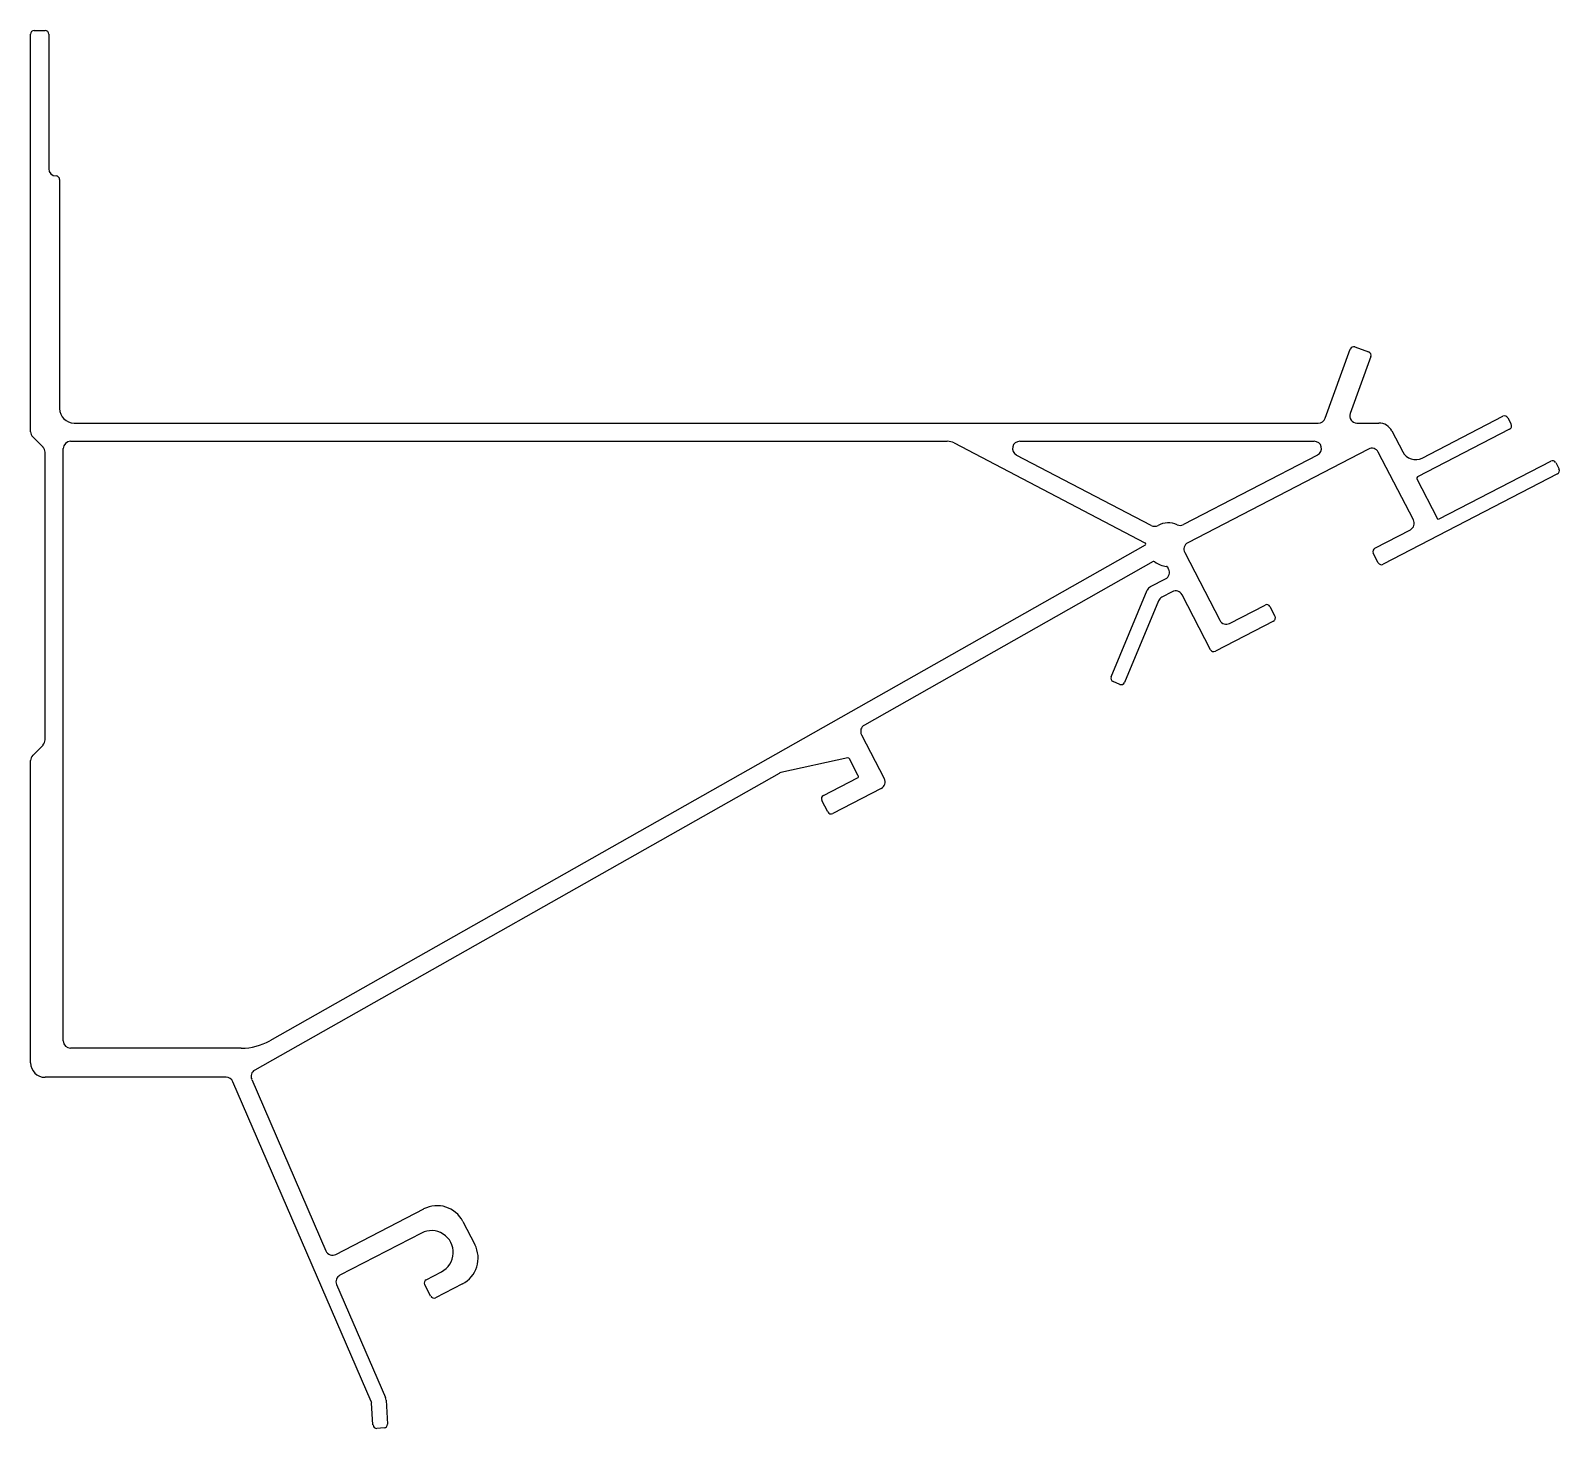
# Model space of a CAD drawing. Extents: x 12 to 222, y 5 to 198.
import ezdxf

# ---------------------------------------------------------------- set-up
doc = ezdxf.new("R2010")
doc.units = 0
doc.layers.get('0').update_dxf_attribs({"linetype": 'CONTINUOUS'})

msp = doc.modelspace()

# ---------------------------------------------------------------- linework, layer by layer
for p, q in [((12.2, 197.7), (13.7, 197.7)), ((11.7, 142.52), (11.7, 197.2)), ((14.2, 197.2), (14.2, 178.7)), ((15.7, 177.2), (15.7, 145.7)), ((189.77, 144.36), (193.23, 153.87)), ((193.87, 154.17), (195.75, 153.49)), ((196.05, 152.85), (193.21, 145.04)), ((17.7, 143.7), (188.83, 143.7)), ((194.15, 143.7), (197.17, 143.7)), ((203.13, 138.89), (214.23, 144.64)), ((214.9, 144.43), (215.36, 143.54)), ((13.41, 140.39), (11.99, 141.81)), ((17.2, 141.2), (137.8, 141.2)), ((138.72, 140.97), (164.99, 127.24)), ((147.76, 141.2), (188.27, 141.2)), ((198.95, 142.62), (200.44, 139.75)), ((215.15, 142.87), (202.45, 136.29)), ((13.7, 100.12), (13.7, 139.69)), ((16.2, 58.7), (16.2, 140.2)), ((165.84, 129.62), (147.29, 139.31)), ((188.73, 139.31), (170.28, 129.75)), ((195.73, 140.13), (170.87, 127.24)), ((201.91, 130.38), (197.08, 139.7)), ((221.72, 136.7), (197.75, 124.28)), ((205.45, 130.52), (220.8, 138.48)), ((221.48, 138.26), (221.94, 137.38)), ((202.37, 136.02), (205.18, 130.6)), ((196.6, 126.5), (201.49, 129.03)), ((165, 126.89), (44.63, 58.74)), ((166.11, 124.65), (126.39, 102.16)), ((170.45, 125.89), (175.28, 116.57)), ((197.08, 124.49), (196.39, 125.82)), ((165.74, 121.2), (167.82, 122.28)), ((168.24, 123.62), (168.11, 123.88)), ((160.33, 108.8), (165.28, 120.7)), ((168.74, 120.5), (167.31, 119.76)), ((174, 112.53), (170.08, 120.07)), ((166.85, 119.26), (162.17, 108.03)), ((176.63, 116.14), (181.51, 118.67)), ((182.18, 118.46), (182.87, 117.13)), ((182.66, 116.45), (174.67, 112.31)), ((161.52, 107.76), (160.6, 108.15)), ((11.99, 97.99), (13.41, 99.41)), ((126, 100.83), (129.13, 94.79)), ((11.7, 55.7), (11.7, 97.29)), ((124.11, 97.64), (114.92, 95.62)), ((125.54, 95.18), (124.33, 97.53)), ((114.65, 95.51), (42.54, 54.69)), ((120.75, 92.47), (125.46, 94.91)), ((128.7, 93.44), (122.04, 89.99)), ((121.37, 90.2), (120.54, 91.8)), ((40.68, 57.7), (17.2, 57.7)), ((38.61, 53.7), (13.7, 53.7)), ((58.57, 9.09), (39.53, 53.1)), ((42.12, 53.42), (52.33, 29.82)), ((53.7, 29.33), (65.77, 35.59)), ((71.16, 33.88), (72.82, 30.68)), ((65.46, 32.27), (54.25, 26.46)), ((66.12, 25.86), (68.22, 26.95)), ((71.1, 25.29), (67.41, 23.37)), ((53.79, 25.18), (60.51, 9.64)), ((66.73, 23.59), (65.91, 25.18)), ((58.8, 5.87), (58.61, 8.92)), ((60.6, 9.3), (60.79, 5.99)), ((60.32, 5.46), (59.32, 5.4))]:
    msp.add_line(p, q)
for centre, radius, start, end in [((12.2, 197.2), 0.5, 90, 180), ((13.7, 197.2), 0.5, 0, 90), ((15.2, 178.7), 1, 180, 270), ((15.2, 177.2), 0.5, 360, 90), ((193.7, 153.7), 0.5, 70, 160), ((195.58, 153.02), 0.5, 340, 70), ((17.7, 145.7), 2, 180, 270), ((188.83, 144.7), 1, 270, 340), ((194.15, 144.7), 1, 160, 270), ((197.17, 141.7), 2, 27.4, 90), ((214.46, 144.2), 0.5, 27.4, 117.4), ((214.92, 143.31), 0.5, 297.4, 27.4), ((12.7, 142.52), 1, 180, 225), ((17.2, 140.2), 1, 90, 180), ((137.8, 139.2), 2, 62.4, 90), ((147.76, 140.2), 1, 90, 242.4), ((188.27, 140.2), 1, 297.4, 90), ((12.7, 139.69), 1, 0, 45), ((196.19, 139.24), 1, 27.4, 117.4), ((202.21, 140.67), 2, 207.4, 297.4), ((221.03, 138.03), 0.5, 27.4, 117.4), ((221.49, 137.15), 0.5, 297.4, 27.4), ((202.55, 136.11), 0.2, 117.4, 207.4), ((205.35, 130.69), 0.2, 207.4, 297.4), ((166.31, 130.5), 1, 242.4, 298.1711), ((168.2, 126.98), 3, 66.0822, 118.1711), ((169.82, 130.63), 1, 246.0822, 297.4), ((201.03, 129.92), 1, 297.4, 27.4), ((164.9, 127.06), 0.2, 299.5174, 62.4), ((171.34, 126.35), 1, 117.4, 207.4), ((196.83, 126.05), 0.5, 117.4, 207.4), ((166.2, 124.47), 0.2, 51.5417, 119.5174), ((168.2, 126.98), 3, 231.5417, 265.31), ((197.52, 124.72), 0.5, 207.4, 297.4), ((167.36, 123.16), 1, 297.4, 27.4), ((167.93, 123.79), 0.2, 27.4, 85.31), ((166.2, 120.31), 1, 117.4, 157.4), ((169.2, 119.61), 1, 27.4, 117.4), ((167.77, 118.87), 1, 117.4, 157.4), ((181.74, 118.23), 0.5, 27.4, 117.4), ((176.17, 117.03), 1, 207.4, 297.4), ((182.43, 116.9), 0.5, 297.4, 27.4), ((174.44, 112.76), 0.5, 207.4, 297.4), ((160.79, 108.61), 0.5, 157.4, 247.4), ((161.71, 108.22), 0.5, 247.4, 337.4), ((126.88, 101.29), 1, 119.5174, 207.4), ((12.7, 100.12), 1, 315, 0), ((12.7, 97.29), 1, 135, 180), ((124.15, 97.44), 0.2, 27.4, 102.4), ((115.14, 94.64), 1, 102.4, 119.5174), ((125.37, 95.09), 0.2, 297.4, 27.4), ((128.24, 94.33), 1, 297.4, 27.4), ((120.98, 92.03), 0.5, 117.4, 207.4), ((121.81, 90.43), 0.5, 207.4, 297.4), ((17.2, 58.7), 1, 180, 270), ((40.68, 65.7), 8, 270, 299.5174), ((13.7, 55.7), 2, 180, 270), ((43.03, 53.82), 1, 119.5174, 203.4), ((38.61, 52.7), 1, 23.4, 90), ((67.61, 32.04), 4, 27.4, 117.4), ((66.84, 29.61), 3, 297.4, 117.4), ((53.24, 30.22), 1, 203.4, 297.4), ((69.26, 28.84), 4, 297.4, 27.4), ((54.71, 25.58), 1, 117.4, 203.4), ((66.35, 25.41), 0.5, 117.4, 207.4), ((67.18, 23.82), 0.5, 207.4, 297.4), ((58.12, 8.89), 0.5, 3.4, 23.4), ((59.6, 9.24), 1, 3.4, 23.4), ((59.3, 5.9), 0.5, 183.4, 273.4), ((60.29, 5.96), 0.5, 273.4, 3.4)]:
    msp.add_arc(centre, radius, start, end)

doc.saveas('drawing.dxf')
